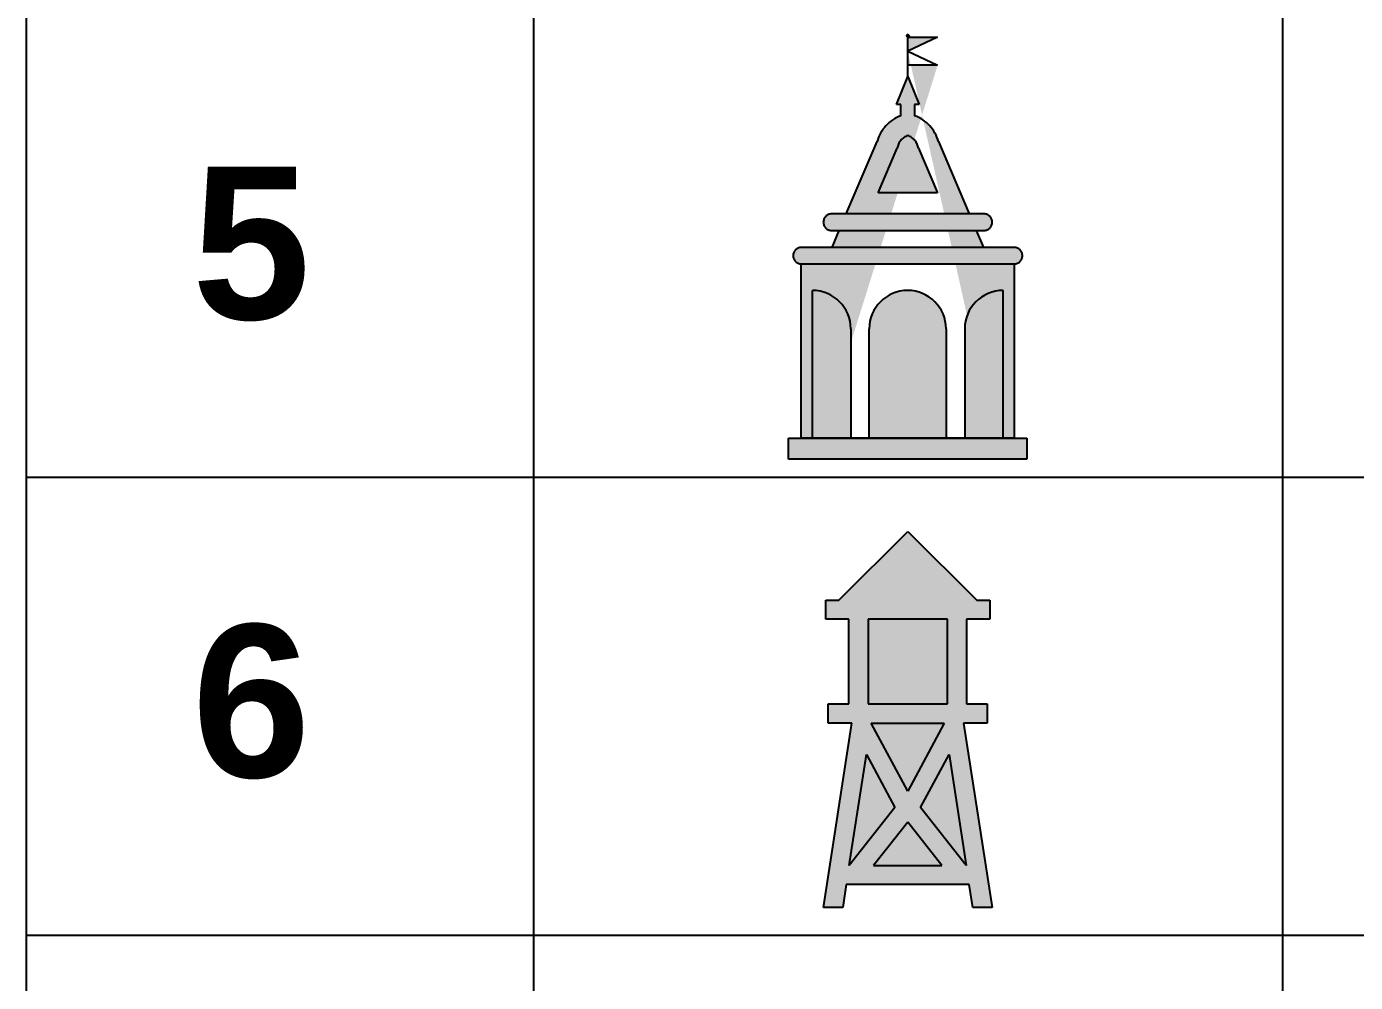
# Model space of a CAD drawing. Header units: metres. Extents: x 125.25 to 127.94, y 109.47 to 110.92.
# Drawn here: x 126.4456 to 126.5327, y 109.7306 to 109.7932 of the extents above; entities that cross this region are included whole.
import ezdxf

# ---------------------------------------------------------------- set-up
doc = ezdxf.new("R2010")
doc.units = ezdxf.units.M
doc.linetypes.add('DASHEDX2', pattern=[38.099999999999994, 25.4, -12.7])
doc.styles.get("Standard").update_dxf_attribs({"font": 'arial.ttf'})
pattern_1 = [(0, (0, 0), (0, 6.985), [5.08, -1.905]), (90, (0, 0), (-6.985, 4.277078946022131e-16), [5.08, -1.905])]

# ---------------------------------------------------------------- blocks, each defined once
blk = doc.blocks.new('A$C1FD412FA')
at = {"linetype": 'DASHEDX2', "transparency": 33554687}
h = blk.add_hatch(color=20, dxfattribs=at)
h.dxf.hatch_style = 1
h.paths.add_polyline_path([(0.001519389059609466, 0.00250000081275914), (0.001519389059609466, 0.02323654862931335), (0.02687198165776294, 0.02323654862931335), (0.02687198165776294, 0.00250000081275914)])
edge = h.paths.add_edge_path(flags=17)
edge.add_line((0.01418034811510874, 0.002500000814759419), (0.009599454093236242, 0.002500000814759419))
edge.add_line((0.009599454093236242, 0.002500000814759419), (0.009599454093236238, 0.01549868106222179))
edge.add_arc((0.01418034811510874, 0.01549868106222178), 0.004580894021872504, 90, 180, ccw=False)
edge.add_arc((0.01418034811510874, 0.01549868106879625), 0.004580894021872506, 0, 90, ccw=False)
edge.add_line((0.01876124213698125, 0.01549868106879625), (0.01876124213698125, 0.002500000821333883))
edge.add_line((0.01876124213698125, 0.002500000821333884), (0.01418034811510874, 0.002500000814759419))
edge = h.paths.add_edge_path(flags=16)
edge.add_line((0.02097350630176973, 0.01549868106022151), (0.02097350630176973, 0.00250000081275914))
edge.add_line((0.02097350630176973, 0.00250000081275914), (0.02555440032364224, 0.00250000081275914))
edge.add_line((0.02555440032364224, 0.00250000081275914), (0.02555440032364224, 0.02007957508209401))
edge.add_arc((0.02555440032364224, 0.01549868106022151), 0.004580894021872506, 90, 180)
edge = h.paths.add_edge_path(flags=16)
edge.add_line((0.007417864414905884, 0.01549868106022151), (0.00741786441490588, 0.00250000081275914))
edge.add_line((0.00741786441490588, 0.00250000081275914), (0.002836970393033378, 0.00250000081275914))
edge.add_line((0.002836970393033378, 0.00250000081275914), (0.002836970393033378, 0.02007957508209401))
edge.add_arc((0.002836970393033378, 0.01549868106022151), 0.004580894021872506, 0, 90, ccw=False)
h.paths.add_polyline_path([(0.006043920270940362, 0.02723030957952233), (0.02234745044643205, 0.02723030957952233), (0.02321166111357797, 0.02519915127393801), (0.005179709603794436, 0.02519915127393801)], flags=17)
edge = h.paths.add_edge_path(flags=17)
edge.add_line((0.006878962097175645, 0.02919291222414699), (0.01054483323628119, 0.03780882602198687))
edge.add_arc((0.01488446046804584, 0.03666003828342898), 0.004489106568008189, 109.4557456615882, 165.1727441565995, ccw=False)
edge.add_line((0.01338923478422771, 0.04089281254310606), (0.01338923478422771, 0.04224399934085454))
edge.add_line((0.01338923478422771, 0.04224399934085454), (0.01284668220392859, 0.04224399934085454))
edge.add_line((0.01284668220392859, 0.04224399934085454), (0.01419568535868621, 0.04557813514844611))
edge.add_line((0.01419568535868621, 0.04557813514844611), (0.01554468851344382, 0.04224399934085454))
edge.add_line((0.01554468851344382, 0.04224399934085454), (0.0150021359331447, 0.04224399934085454))
edge.add_line((0.0150021359331447, 0.04224399934085454), (0.0150021359331447, 0.04089281254310606))
edge.add_arc((0.01350691024932662, 0.03666003828342902), 0.004489106568008132, 14.82725584340011, 70.5442543384122, ccw=False)
edge.add_line((0.01784653748109122, 0.03780882602198687), (0.02151240862019677, 0.02919291222414699))
edge.add_line((0.02151240862019677, 0.02919291222414699), (0.006878962097175645, 0.02919291222414699))
edge = h.paths.add_edge_path(flags=16)
edge.add_line((0.01065953466664382, 0.03169291222414472), (0.01292983868617625, 0.03702881820255755))
edge.add_arc((0.0148844604680402, 0.03666003828342684), 0.00198910656800762, 110.25956097325701, 169.315558699735, ccw=False)
edge.add_arc((0.01350691024933221, 0.03666003828342684), 0.00198910656800762, 10.684441300265007, 69.74043902674299, ccw=False)
edge.add_line((0.01546153203119616, 0.03702881820255755), (0.01773183605072859, 0.03169291222414472))
edge.add_line((0.01773183605072859, 0.03169291222414472), (0.01065953466664382, 0.03169291222414472))
h.paths.add_polyline_path([(0.01775242509586406, 0.04689883164952846), (0.01419568535868621, 0.04689883164952846), (0.01419568535868621, 0.05026483868681453), (0.01775242509586406, 0.05026483868681453), (0.01419568535868621, 0.0485818351681786)])
edge = h.paths.add_edge_path()
edge.add_arc((0.01364755439445476, 0.05082714651949936), 0.0005867855873629956, 309.6688241445029, 339.0872058028399)
edge.add_arc((0.01474381632291765, 0.05082714651949936), 0.0005867855873629956, 200.91279419716, 230.331175855497)
edge.add_line((0.01436924228525527, 0.05037547006909904), (0.01419568535868621, 0.05037547006909904))
edge.add_line((0.01419568535868621, 0.05037547006909904), (0.01402212843211714, 0.05037547006909904))
edge = h.paths.add_edge_path()
edge.add_line((0.003863340516687686, 0.00250000081275914), (0.02452803020815963, 0.002500000829934122))
edge.add_line((0.01419568535868621, 0.0485818351681786), (0.01775242509586406, 0.04689883164952846))
h = blk.add_hatch(dxfattribs=at)
h.set_pattern_fill('ANGLE', color=20)
h.set_pattern_definition(pattern_1)
h.paths.add_polyline_path([(0.001519389059609466, 0.00250000081275914), (0.001519389059609466, 0.02323654862931335), (0.02687198165776294, 0.02323654862931335), (0.02687198165776294, 0.00250000081275914)])
h.paths.add_polyline_path([(0.006043920270940362, 0.02723030957952233), (0.02234745044643205, 0.02723030957952233), (0.02321166111357797, 0.02519915127393801), (0.005179709603794436, 0.02519915127393801)])
edge = h.paths.add_edge_path()
edge.add_line((0.006878962097175645, 0.02919291222414699), (0.01054483323628119, 0.03780882602198687))
edge.add_arc((0.01488446046804584, 0.03666003828342898), 0.004489106568008189, 109.4557456615882, 165.1727441565995, ccw=False)
edge.add_line((0.01338923478422771, 0.04089281254310606), (0.01338923478422771, 0.04224399934085454))
edge.add_line((0.01338923478422771, 0.04224399934085454), (0.01284668220392859, 0.04224399934085454))
edge.add_line((0.01284668220392859, 0.04224399934085454), (0.01419568535868621, 0.04557813514844611))
edge.add_line((0.01419568535868621, 0.04557813514844611), (0.01554468851344382, 0.04224399934085454))
edge.add_line((0.01554468851344382, 0.04224399934085454), (0.0150021359331447, 0.04224399934085454))
edge.add_line((0.0150021359331447, 0.04224399934085454), (0.0150021359331447, 0.04089281254310606))
edge.add_arc((0.01350691024932662, 0.03666003828342902), 0.004489106568008132, 14.82725584340011, 70.5442543384122, ccw=False)
edge.add_line((0.01784653748109122, 0.03780882602198687), (0.02151240862019677, 0.02919291222414699))
edge.add_line((0.02151240862019677, 0.02919291222414699), (0.006878962097175645, 0.02919291222414699))
h.paths.add_polyline_path([(0.01775242509586406, 0.04689883164952846), (0.01419568535868621, 0.04689883164952846), (0.01419568535868621, 0.05026483868681453), (0.01775242509586406, 0.05026483868681453), (0.01419568535868621, 0.0485818351681786)])
h = blk.add_hatch(dxfattribs=at)
h.set_pattern_fill('ANGLE', color=20)
h.set_pattern_definition(pattern_1)
h.paths.add_polyline_path([(0.001519389059609466, 0.00250000081275914), (0.001519389059609466, 0.02323654862931335), (0.02687198165776294, 0.02323654862931335), (0.02687198165776294, 0.00250000081275914)])
edge = h.paths.add_edge_path()
edge.add_line((0.006878962097175645, 0.02919291222414699), (0.01054483323628119, 0.03780882602198687))
edge.add_arc((0.01488446046804584, 0.03666003828342898), 0.004489106568008189, 109.4557456615882, 165.1727441565995, ccw=False)
edge.add_line((0.01338923478422771, 0.04089281254310606), (0.01338923478422771, 0.04224399934085454))
edge.add_line((0.01338923478422771, 0.04224399934085454), (0.01284668220392859, 0.04224399934085454))
edge.add_line((0.01284668220392859, 0.04224399934085454), (0.01419568535868621, 0.04557813514844611))
edge.add_line((0.01419568535868621, 0.04557813514844611), (0.01554468851344382, 0.04224399934085454))
edge.add_line((0.01554468851344382, 0.04224399934085454), (0.0150021359331447, 0.04224399934085454))
edge.add_line((0.0150021359331447, 0.04224399934085454), (0.0150021359331447, 0.04089281254310606))
edge.add_arc((0.01350691024932662, 0.03666003828342902), 0.004489106568008132, 14.82725584340011, 70.5442543384122, ccw=False)
edge.add_line((0.01784653748109122, 0.03780882602198687), (0.02151240862019677, 0.02919291222414699))
edge.add_line((0.02151240862019677, 0.02919291222414699), (0.006878962097175645, 0.02919291222414699))
h.paths.add_polyline_path([(0.006043920270940362, 0.02723030957952233), (0.02234745044643205, 0.02723030957952233), (0.02321166111357797, 0.02519915127393801), (0.005179709603794436, 0.02519915127393801)])
edge = h.paths.add_edge_path(flags=16)
edge.add_line((0.007417864414905884, 0.01549868106022151), (0.00741786441490588, 0.00250000081275914))
edge.add_line((0.00741786441490588, 0.00250000081275914), (0.002836970393033378, 0.00250000081275914))
edge.add_line((0.002836970393033378, 0.00250000081275914), (0.002836970393033378, 0.02007957508209401))
edge.add_arc((0.002836970393033378, 0.01549868106022151), 0.004580894021872506, 0, 90, ccw=False)
edge = h.paths.add_edge_path(flags=17)
edge.add_line((0.01418034811510874, 0.002500000814759419), (0.009599454093236242, 0.002500000814759419))
edge.add_line((0.009599454093236242, 0.002500000814759419), (0.009599454093236238, 0.01549868106222179))
edge.add_arc((0.01418034811510874, 0.01549868106222178), 0.004580894021872504, 90, 180, ccw=False)
edge.add_arc((0.01418034811510874, 0.01549868106879625), 0.004580894021872506, 0, 90, ccw=False)
edge.add_line((0.01876124213698125, 0.01549868106879625), (0.01876124213698125, 0.002500000821333883))
edge.add_line((0.01876124213698125, 0.002500000821333884), (0.01418034811510874, 0.002500000814759419))
edge = h.paths.add_edge_path(flags=16)
edge.add_line((0.02097350630176973, 0.01549868106022151), (0.02097350630176973, 0.00250000081275914))
edge.add_line((0.02097350630176973, 0.00250000081275914), (0.02555440032364224, 0.00250000081275914))
edge.add_line((0.02555440032364224, 0.00250000081275914), (0.02555440032364224, 0.02007957508209401))
edge.add_arc((0.02555440032364224, 0.01549868106022151), 0.004580894021872506, 90, 180)
edge = h.paths.add_edge_path(flags=16)
edge.add_line((0.01065953466664382, 0.03169291222414472), (0.01292983868617625, 0.03702881820255755))
edge.add_arc((0.0148844604680402, 0.03666003828342684), 0.00198910656800762, 110.25956097325701, 169.315558699735, ccw=False)
edge.add_arc((0.01350691024933221, 0.03666003828342684), 0.00198910656800762, 10.684441300265007, 69.74043902674299, ccw=False)
edge.add_line((0.01546153203119616, 0.03702881820255755), (0.01773183605072859, 0.03169291222414472))
edge.add_line((0.01773183605072859, 0.03169291222414472), (0.01065953466664382, 0.03169291222414472))
h.paths.add_polyline_path([(0.01775242509586406, 0.04689883164952846), (0.01419568535868621, 0.04689883164952846), (0.01419568535868621, 0.05026483868681453), (0.01775242509586406, 0.05026483868681453), (0.01419568535868621, 0.0485818351681786)])
at = {"linetype": 'DASHEDX2', "true_color": 0xf53d00, "transparency": 33554687}
h = blk.add_hatch(dxfattribs=at)
h.set_pattern_fill('ANGLE', color=20)
h.set_pattern_definition(pattern_1)
h.paths.add_polyline_path([(0.01775242509586406, 0.04689883164952846), (0.01419568535868621, 0.04689883164952846), (0.01419568535868621, 0.05026483868681453), (0.01775242509586406, 0.05026483868681453), (0.01419568535868621, 0.0485818351681786)])
edge = h.paths.add_edge_path()
edge.add_line((0.006878962097175645, 0.02919291222414699), (0.01054483323628119, 0.03780882602198687))
edge.add_arc((0.01488446046804584, 0.03666003828342898), 0.004489106568008189, 109.4557456615882, 165.1727441565995, ccw=False)
edge.add_line((0.01338923478422771, 0.04089281254310606), (0.01338923478422771, 0.04224399934085454))
edge.add_line((0.01338923478422771, 0.04224399934085454), (0.01284668220392859, 0.04224399934085454))
edge.add_line((0.01284668220392859, 0.04224399934085454), (0.01419568535868621, 0.04557813514844611))
edge.add_line((0.01419568535868621, 0.04557813514844611), (0.01554468851344382, 0.04224399934085454))
edge.add_line((0.01554468851344382, 0.04224399934085454), (0.0150021359331447, 0.04224399934085454))
edge.add_line((0.0150021359331447, 0.04224399934085454), (0.0150021359331447, 0.04089281254310606))
edge.add_arc((0.01350691024932662, 0.03666003828342902), 0.004489106568008132, 14.82725584340011, 70.5442543384122, ccw=False)
edge.add_line((0.01784653748109122, 0.03780882602198687), (0.02151240862019677, 0.02919291222414699))
edge.add_line((0.02151240862019677, 0.02919291222414699), (0.006878962097175645, 0.02919291222414699))
edge = h.paths.add_edge_path(flags=16)
edge.add_line((0.01065953466664382, 0.03169291222414472), (0.01292983868617625, 0.03702881820255755))
edge.add_arc((0.0148844604680402, 0.03666003828342684), 0.00198910656800762, 110.25956097325701, 169.315558699735, ccw=False)
edge.add_arc((0.01350691024933221, 0.03666003828342684), 0.00198910656800762, 10.684441300265007, 69.74043902674299, ccw=False)
edge.add_line((0.01546153203119616, 0.03702881820255755), (0.01773183605072859, 0.03169291222414472))
edge.add_line((0.01773183605072859, 0.03169291222414472), (0.01065953466664382, 0.03169291222414472))
h.paths.add_polyline_path([(0.006043920270940362, 0.02723030957952233), (0.02234745044643205, 0.02723030957952233), (0.02321166111357797, 0.02519915127393801), (0.005179709603794436, 0.02519915127393801)])
h.paths.add_polyline_path([(0.001519389059609466, 0.00250000081275914), (0.001519389059609466, 0.02323654862931335), (0.02687198165776294, 0.02323654862931335), (0.02687198165776294, 0.00250000081275914)])
edge = h.paths.add_edge_path(flags=17)
edge.add_line((0.01418034811510874, 0.002500000814759419), (0.009599454093236242, 0.002500000814759419))
edge.add_line((0.009599454093236242, 0.002500000814759419), (0.009599454093236238, 0.01549868106222179))
edge.add_arc((0.01418034811510874, 0.01549868106222178), 0.004580894021872504, 90, 180, ccw=False)
edge.add_arc((0.01418034811510874, 0.01549868106879625), 0.004580894021872506, 0, 90, ccw=False)
edge.add_line((0.01876124213698125, 0.01549868106879625), (0.01876124213698125, 0.002500000821333883))
edge.add_line((0.01876124213698125, 0.002500000821333884), (0.01418034811510874, 0.002500000814759419))
edge = h.paths.add_edge_path(flags=16)
edge.add_line((0.02097350630176973, 0.01549868106022151), (0.02097350630176973, 0.00250000081275914))
edge.add_line((0.02097350630176973, 0.00250000081275914), (0.02555440032364224, 0.00250000081275914))
edge.add_line((0.02555440032364224, 0.00250000081275914), (0.02555440032364224, 0.02007957508209401))
edge.add_arc((0.02555440032364224, 0.01549868106022151), 0.004580894021872506, 90, 180)
edge = h.paths.add_edge_path(flags=16)
edge.add_line((0.007417864414905884, 0.01549868106022151), (0.00741786441490588, 0.00250000081275914))
edge.add_line((0.00741786441490588, 0.00250000081275914), (0.002836970393033378, 0.00250000081275914))
edge.add_line((0.002836970393033378, 0.00250000081275914), (0.002836970393033378, 0.02007957508209401))
edge.add_arc((0.002836970393033378, 0.01549868106022151), 0.004580894021872506, 0, 90, ccw=False)
edge = h.paths.add_edge_path(flags=17)
edge.add_line((0.003863340516687686, 0.00250000081275914), (0.02452803020815963, 0.002500000829934122))
at = {"linetype": 'DASHEDX2', "true_color": 0xeb7500, "transparency": 33554687}
h = blk.add_hatch(dxfattribs=at)
h.set_pattern_fill('ANGLE', color=30)
h.set_pattern_definition(pattern_1)
h.paths.add_polyline_path([(0.006043920270940362, 0.02723030957952233), (0.02234745044643205, 0.02723030957952233), (0.02321166111357797, 0.02519915127393801), (0.005179709603794436, 0.02519915127393801)])
edge = h.paths.add_edge_path()
edge.add_line((0.006878962097175645, 0.02919291222414699), (0.01054483323628119, 0.03780882602198687))
edge.add_arc((0.01488446046804584, 0.03666003828342898), 0.004489106568008189, 109.4557456615882, 165.1727441565995, ccw=False)
edge.add_line((0.01338923478422771, 0.04089281254310606), (0.01338923478422771, 0.04224399934085454))
edge.add_line((0.01338923478422771, 0.04224399934085454), (0.01284668220392859, 0.04224399934085454))
edge.add_line((0.01284668220392859, 0.04224399934085454), (0.01419568535868621, 0.04557813514844611))
edge.add_line((0.01419568535868621, 0.04557813514844611), (0.01554468851344382, 0.04224399934085454))
edge.add_line((0.01554468851344382, 0.04224399934085454), (0.0150021359331447, 0.04224399934085454))
edge.add_line((0.0150021359331447, 0.04224399934085454), (0.0150021359331447, 0.04089281254310606))
edge.add_arc((0.01350691024932662, 0.03666003828342902), 0.004489106568008132, 14.82725584340011, 70.5442543384122, ccw=False)
edge.add_line((0.01784653748109122, 0.03780882602198687), (0.02151240862019677, 0.02919291222414699))
edge.add_line((0.02151240862019677, 0.02919291222414699), (0.006878962097175645, 0.02919291222414699))
edge = h.paths.add_edge_path(flags=16)
edge.add_line((0.01065953466664382, 0.03169291222414472), (0.01292983868617625, 0.03702881820255755))
edge.add_arc((0.0148844604680402, 0.03666003828342684), 0.00198910656800762, 110.25956097325701, 169.315558699735, ccw=False)
edge.add_arc((0.01350691024933221, 0.03666003828342684), 0.00198910656800762, 10.684441300265007, 69.74043902674299, ccw=False)
edge.add_line((0.01546153203119616, 0.03702881820255755), (0.01773183605072859, 0.03169291222414472))
edge.add_line((0.01773183605072859, 0.03169291222414472), (0.01065953466664382, 0.03169291222414472))
h.paths.add_polyline_path([(0.01775242509586406, 0.04689883164952846), (0.01419568535868621, 0.04689883164952846), (0.01419568535868621, 0.05026483868681453), (0.01775242509586406, 0.05026483868681453), (0.01419568535868621, 0.0485818351681786)])
at = {"linetype": 'DASHEDX2', "true_color": 0xf8d731, "transparency": 33554687}
h = blk.add_hatch(dxfattribs=at)
h.set_pattern_fill('ANGLE', color=40)
h.set_pattern_definition(pattern_1)
edge = h.paths.add_edge_path()
edge.add_arc((0.01364755439445476, 0.05082714651949936), 0.0005867855873629956, 309.6688241445029, 339.0872058028399)
edge.add_arc((0.01474381632291765, 0.05082714651949936), 0.0005867855873629956, 200.91279419716, 230.331175855497)
edge.add_line((0.01436924228525527, 0.05037547006909904), (0.01419568535868621, 0.05037547006909904))
edge.add_line((0.01419568535868621, 0.05037547006909904), (0.01402212843211714, 0.05037547006909904))
h = blk.add_hatch(dxfattribs=at)
h.set_pattern_fill('ANGLE', color=40)
h.set_pattern_definition(pattern_1)
edge = h.paths.add_edge_path()
edge.add_arc((0.01364755439445476, 0.05082714651949936), 0.0005867855873629956, 309.6688241445029, 339.0872058028399)
edge.add_arc((0.01474381632291765, 0.05082714651949936), 0.0005867855873629956, 200.91279419716, 230.331175855497)
edge.add_line((0.01436924228525527, 0.05037547006909904), (0.01419568535868621, 0.05037547006909904))
edge.add_line((0.01419568535868621, 0.05037547006909904), (0.01402212843211714, 0.05037547006909904))
h = blk.add_hatch(dxfattribs=at)
h.set_pattern_fill('ANGLE', color=40)
h.set_pattern_definition(pattern_1)
edge = h.paths.add_edge_path()
edge.add_arc((0.01364755439445476, 0.05082714651949936), 0.0005867855873629956, 309.6688241445029, 339.0872058028399)
edge.add_arc((0.01474381632291765, 0.05082714651949936), 0.0005867855873629956, 200.91279419716, 230.331175855497)
edge.add_line((0.01436924228525527, 0.05037547006909904), (0.01419568535868621, 0.05037547006909904))
edge.add_line((0.01419568535868621, 0.05037547006909904), (0.01402212843211714, 0.05037547006909904))
h = blk.add_hatch(dxfattribs=at)
h.set_pattern_fill('ANGLE', color=40)
h.set_pattern_definition(pattern_1)
edge = h.paths.add_edge_path()
edge.add_arc((0.01364755439445476, 0.05082714651949936), 0.0005867855873629956, 309.6688241445029, 339.0872058028399)
edge.add_arc((0.01474381632291765, 0.05082714651949936), 0.0005867855873629956, 200.91279419716, 230.331175855497)
edge.add_line((0.01436924228525527, 0.05037547006909904), (0.01419568535868621, 0.05037547006909904))
edge.add_line((0.01419568535868621, 0.05037547006909904), (0.01402212843211714, 0.05037547006909904))
at = {"linetype": 'DASHEDX2', "true_color": 0xffffff, "transparency": 33554687}
h = blk.add_hatch(dxfattribs=at)
h.set_pattern_fill('ANGLE')
h.set_pattern_definition(pattern_1)
edge = h.paths.add_edge_path()
edge.add_line((0.007417864414905884, 0.01549868106022151), (0.00741786441490588, 0.00250000081275914))
edge.add_line((0.00741786441490588, 0.00250000081275914), (0.002836970393033378, 0.00250000081275914))
edge.add_line((0.002836970393033378, 0.00250000081275914), (0.002836970393033378, 0.02007957508209401))
edge.add_arc((0.002836970393033378, 0.01549868106022151), 0.004580894021872506, 0, 90, ccw=False)
edge = h.paths.add_edge_path()
edge.add_line((0.01418034811510874, 0.002500000814759419), (0.009599454093236242, 0.002500000814759419))
edge.add_line((0.009599454093236242, 0.002500000814759419), (0.009599454093236238, 0.01549868106222179))
edge.add_arc((0.01418034811510874, 0.01549868106222178), 0.004580894021872504, 90, 180, ccw=False)
edge.add_arc((0.01418034811510874, 0.01549868106879625), 0.004580894021872506, 0, 90, ccw=False)
edge.add_line((0.01876124213698125, 0.01549868106879625), (0.01876124213698125, 0.002500000821333883))
edge.add_line((0.01876124213698125, 0.002500000821333884), (0.01418034811510874, 0.002500000814759419))
edge = h.paths.add_edge_path()
edge.add_line((0.02097350630176973, 0.01549868106022151), (0.02097350630176973, 0.00250000081275914))
edge.add_line((0.02097350630176973, 0.00250000081275914), (0.02555440032364224, 0.00250000081275914))
edge.add_line((0.02555440032364224, 0.00250000081275914), (0.02555440032364224, 0.02007957508209401))
edge.add_arc((0.02555440032364224, 0.01549868106022151), 0.004580894021872506, 90, 180)
h.paths.add_polyline_path([(0, 8.127756245812634e-10), (0, 0.00250000081275914), (0.01419568535862936, 0.00250000081275914), (0.02839137071731557, 0.00250000081275914), (0.02839137071731557, 8.127756245812634e-10), (0.01419568535862936, 8.127614137265482e-10)])
edge = h.paths.add_edge_path()
edge.add_line((0.001519389059609466, 0.02323654862931335), (0.01419568535868621, 0.02323654862931335))
edge.add_line((0.01419568535868621, 0.02323654862931335), (0.02687198165776294, 0.02323654862931335))
edge.add_arc((0.02687198165776294, 0.02421784995162568), 0.0009813013223123335, 270, 450)
edge.add_line((0.02687198165776294, 0.02519915127393801), (0.01419568535868621, 0.02519915127393801))
edge.add_line((0.01419568535868621, 0.02519915127393801), (0.001519389059609466, 0.02519915127393801))
edge.add_arc((0.001519389059609466, 0.02421784995162568), 0.0009813013223123335, 90.00000000000001, 270)
edge = h.paths.add_edge_path()
edge.add_line((0.01419568535868621, 0.02919291222414699), (0.005118536370474658, 0.02919291222414699))
edge.add_arc((0.005118536370474658, 0.02821161090183466), 0.0009813013223123335, 90, 270)
edge.add_line((0.005118536370474658, 0.02723030957952233), (0.01419568535868621, 0.02723030957952233))
edge.add_line((0.01419568535868621, 0.02723030957952233), (0.02327283434689775, 0.02723030957952233))
edge.add_arc((0.02327283434689775, 0.02821161090183466), 0.0009813013223123335, 270, 450)
edge.add_line((0.02327283434689775, 0.02919291222414699), (0.01419568535868621, 0.02919291222414699))
edge = h.paths.add_edge_path()
edge.add_line((0.01065953466664382, 0.03169291222414472), (0.01292983868617625, 0.03702881820255755))
edge.add_arc((0.0148844604680402, 0.03666003828342684), 0.00198910656800762, 110.25956097325701, 169.315558699735, ccw=False)
edge.add_arc((0.01350691024933221, 0.03666003828342684), 0.00198910656800762, 10.684441300265007, 69.74043902674299, ccw=False)
edge.add_line((0.01546153203119616, 0.03702881820255755), (0.01773183605072859, 0.03169291222414472))
edge.add_line((0.01773183605072859, 0.03169291222414472), (0.01065953466664382, 0.03169291222414472))
h = blk.add_hatch(dxfattribs=at)
h.set_pattern_fill('ANGLE')
h.set_pattern_definition(pattern_1)
h.paths.add_polyline_path([(0, 8.127756245812634e-10), (0, 0.00250000081275914), (0.01419568535862936, 0.00250000081275914), (0.02839137071731557, 0.00250000081275914), (0.02839137071731557, 8.127756245812634e-10), (0.01419568535862936, 8.127614137265482e-10)])
edge = h.paths.add_edge_path()
edge.add_line((0.001519389059609466, 0.02323654862931335), (0.01419568535868621, 0.02323654862931335))
edge.add_line((0.01419568535868621, 0.02323654862931335), (0.02687198165776294, 0.02323654862931335))
edge.add_arc((0.02687198165776294, 0.02421784995162568), 0.0009813013223123335, 270, 450)
edge.add_line((0.02687198165776294, 0.02519915127393801), (0.01419568535868621, 0.02519915127393801))
edge.add_line((0.01419568535868621, 0.02519915127393801), (0.001519389059609466, 0.02519915127393801))
edge.add_arc((0.001519389059609466, 0.02421784995162568), 0.0009813013223123335, 90.00000000000001, 270)
edge = h.paths.add_edge_path()
edge.add_line((0.01419568535868621, 0.02919291222414699), (0.005118536370474658, 0.02919291222414699))
edge.add_arc((0.005118536370474658, 0.02821161090183466), 0.0009813013223123335, 90, 270)
edge.add_line((0.005118536370474658, 0.02723030957952233), (0.01419568535868621, 0.02723030957952233))
edge.add_line((0.01419568535868621, 0.02723030957952233), (0.02327283434689775, 0.02723030957952233))
edge.add_arc((0.02327283434689775, 0.02821161090183466), 0.0009813013223123335, 270, 450)
edge.add_line((0.02327283434689775, 0.02919291222414699), (0.01419568535868621, 0.02919291222414699))
edge = h.paths.add_edge_path()
edge.add_line((0.01418034811510874, 0.002500000814759419), (0.009599454093236242, 0.002500000814759419))
edge.add_line((0.009599454093236242, 0.002500000814759419), (0.009599454093236238, 0.01549868106222179))
edge.add_arc((0.01418034811510874, 0.01549868106222178), 0.004580894021872504, 90, 180, ccw=False)
edge.add_arc((0.01418034811510874, 0.01549868106879625), 0.004580894021872506, 0, 90, ccw=False)
edge.add_line((0.01876124213698125, 0.01549868106879625), (0.01876124213698125, 0.002500000821333883))
edge.add_line((0.01876124213698125, 0.002500000821333884), (0.01418034811510874, 0.002500000814759419))
edge = h.paths.add_edge_path()
edge.add_line((0.02097350630176973, 0.01549868106022151), (0.02097350630176973, 0.00250000081275914))
edge.add_line((0.02097350630176973, 0.00250000081275914), (0.02555440032364224, 0.00250000081275914))
edge.add_line((0.02555440032364224, 0.00250000081275914), (0.02555440032364224, 0.02007957508209401))
edge.add_arc((0.02555440032364224, 0.01549868106022151), 0.004580894021872506, 90, 180)
edge = h.paths.add_edge_path()
edge.add_line((0.007417864414905884, 0.01549868106022151), (0.00741786441490588, 0.00250000081275914))
edge.add_line((0.00741786441490588, 0.00250000081275914), (0.002836970393033378, 0.00250000081275914))
edge.add_line((0.002836970393033378, 0.00250000081275914), (0.002836970393033378, 0.02007957508209401))
edge.add_arc((0.002836970393033378, 0.01549868106022151), 0.004580894021872506, 0, 90, ccw=False)
edge = h.paths.add_edge_path()
edge.add_line((0.01065953466664382, 0.03169291222414472), (0.01292983868617625, 0.03702881820255755))
edge.add_arc((0.0148844604680402, 0.03666003828342684), 0.00198910656800762, 110.25956097325701, 169.315558699735, ccw=False)
edge.add_arc((0.01350691024933221, 0.03666003828342684), 0.00198910656800762, 10.684441300265007, 69.74043902674299, ccw=False)
edge.add_line((0.01546153203119616, 0.03702881820255755), (0.01773183605072859, 0.03169291222414472))
edge.add_line((0.01773183605072859, 0.03169291222414472), (0.01065953466664382, 0.03169291222414472))
edge = h.paths.add_edge_path()
edge.add_line((0.003863340516687686, 0.00250000081275914), (0.02452803020815963, 0.002500000829934122))
h = blk.add_hatch(dxfattribs=at)
h.set_pattern_fill('ANGLE')
h.set_pattern_definition(pattern_1)
edge = h.paths.add_edge_path()
edge.add_line((0.01065953466664382, 0.03169291222414472), (0.01292983868617625, 0.03702881820255755))
edge.add_arc((0.0148844604680402, 0.03666003828342684), 0.00198910656800762, 110.25956097325701, 169.315558699735, ccw=False)
edge.add_arc((0.01350691024933221, 0.03666003828342684), 0.00198910656800762, 10.684441300265007, 69.74043902674299, ccw=False)
edge.add_line((0.01546153203119616, 0.03702881820255755), (0.01773183605072859, 0.03169291222414472))
edge.add_line((0.01773183605072859, 0.03169291222414472), (0.01065953466664382, 0.03169291222414472))
edge = h.paths.add_edge_path()
edge.add_line((0.01419568535868621, 0.02919291222414699), (0.005118536370474658, 0.02919291222414699))
edge.add_arc((0.005118536370474658, 0.02821161090183466), 0.0009813013223123335, 90, 270)
edge.add_line((0.005118536370474658, 0.02723030957952233), (0.01419568535868621, 0.02723030957952233))
edge.add_line((0.01419568535868621, 0.02723030957952233), (0.02327283434689775, 0.02723030957952233))
edge.add_arc((0.02327283434689775, 0.02821161090183466), 0.0009813013223123335, 270, 450)
edge.add_line((0.02327283434689775, 0.02919291222414699), (0.01419568535868621, 0.02919291222414699))
edge = h.paths.add_edge_path()
edge.add_line((0.001519389059609466, 0.02323654862931335), (0.01419568535868621, 0.02323654862931335))
edge.add_line((0.01419568535868621, 0.02323654862931335), (0.02687198165776294, 0.02323654862931335))
edge.add_arc((0.02687198165776294, 0.02421784995162568), 0.0009813013223123335, 270, 450)
edge.add_line((0.02687198165776294, 0.02519915127393801), (0.01419568535868621, 0.02519915127393801))
edge.add_line((0.01419568535868621, 0.02519915127393801), (0.001519389059609466, 0.02519915127393801))
edge.add_arc((0.001519389059609466, 0.02421784995162568), 0.0009813013223123335, 90.00000000000001, 270)
edge = h.paths.add_edge_path()
edge.add_line((0.01418034811510874, 0.002500000814759419), (0.009599454093236242, 0.002500000814759419))
edge.add_line((0.009599454093236242, 0.002500000814759419), (0.009599454093236238, 0.01549868106222179))
edge.add_arc((0.01418034811510874, 0.01549868106222178), 0.004580894021872504, 90, 180, ccw=False)
edge.add_arc((0.01418034811510874, 0.01549868106879625), 0.004580894021872506, 0, 90, ccw=False)
edge.add_line((0.01876124213698125, 0.01549868106879625), (0.01876124213698125, 0.002500000821333883))
edge.add_line((0.01876124213698125, 0.002500000821333884), (0.01418034811510874, 0.002500000814759419))
edge = h.paths.add_edge_path()
edge.add_line((0.02097350630176973, 0.01549868106022151), (0.02097350630176973, 0.00250000081275914))
edge.add_line((0.02097350630176973, 0.00250000081275914), (0.02555440032364224, 0.00250000081275914))
edge.add_line((0.02555440032364224, 0.00250000081275914), (0.02555440032364224, 0.02007957508209401))
edge.add_arc((0.02555440032364224, 0.01549868106022151), 0.004580894021872506, 90, 180)
edge = h.paths.add_edge_path()
edge.add_line((0.007417864414905884, 0.01549868106022151), (0.00741786441490588, 0.00250000081275914))
edge.add_line((0.00741786441490588, 0.00250000081275914), (0.002836970393033378, 0.00250000081275914))
edge.add_line((0.002836970393033378, 0.00250000081275914), (0.002836970393033378, 0.02007957508209401))
edge.add_arc((0.002836970393033378, 0.01549868106022151), 0.004580894021872506, 0, 90, ccw=False)
h.paths.add_polyline_path([(0, 8.127756245812634e-10), (0, 0.00250000081275914), (0.01419568535862936, 0.00250000081275914), (0.02839137071731557, 0.00250000081275914), (0.02839137071731557, 8.127756245812634e-10), (0.01419568535862936, 8.127614137265482e-10)])
edge = h.paths.add_edge_path()
edge.add_line((0.003863340516687686, 0.00250000081275914), (0.02452803020815963, 0.002500000829934122))
h = blk.add_hatch(color=7, dxfattribs=at)
h.dxf.hatch_style = 1
edge = h.paths.add_edge_path()
edge.add_line((0.01418034811510874, 0.002500000814759419), (0.009599454093236242, 0.002500000814759419))
edge.add_line((0.009599454093236242, 0.002500000814759419), (0.009599454093236238, 0.01549868106222179))
edge.add_arc((0.01418034811510874, 0.01549868106222178), 0.004580894021872504, 90, 180, ccw=False)
edge.add_arc((0.01418034811510874, 0.01549868106879625), 0.004580894021872506, 0, 90, ccw=False)
edge.add_line((0.01876124213698125, 0.01549868106879625), (0.01876124213698125, 0.002500000821333883))
edge.add_line((0.01876124213698125, 0.002500000821333884), (0.01418034811510874, 0.002500000814759419))
edge = h.paths.add_edge_path()
edge.add_line((0.02097350630176973, 0.01549868106022151), (0.02097350630176973, 0.00250000081275914))
edge.add_line((0.02097350630176973, 0.00250000081275914), (0.02555440032364224, 0.00250000081275914))
edge.add_line((0.02555440032364224, 0.00250000081275914), (0.02555440032364224, 0.02007957508209401))
edge.add_arc((0.02555440032364224, 0.01549868106022151), 0.004580894021872506, 90, 180)
edge = h.paths.add_edge_path()
edge.add_line((0.007417864414905884, 0.01549868106022151), (0.00741786441490588, 0.00250000081275914))
edge.add_line((0.00741786441490588, 0.00250000081275914), (0.002836970393033378, 0.00250000081275914))
edge.add_line((0.002836970393033378, 0.00250000081275914), (0.002836970393033378, 0.02007957508209401))
edge.add_arc((0.002836970393033378, 0.01549868106022151), 0.004580894021872506, 0, 90, ccw=False)
edge = h.paths.add_edge_path()
edge.add_line((0.001519389059609466, 0.02323654862931335), (0.01419568535868621, 0.02323654862931335))
edge.add_line((0.01419568535868621, 0.02323654862931335), (0.02687198165776294, 0.02323654862931335))
edge.add_arc((0.02687198165776294, 0.02421784995162568), 0.0009813013223123335, 270, 450)
edge.add_line((0.02687198165776294, 0.02519915127393801), (0.01419568535868621, 0.02519915127393801))
edge.add_line((0.01419568535868621, 0.02519915127393801), (0.001519389059609466, 0.02519915127393801))
edge.add_arc((0.001519389059609466, 0.02421784995162568), 0.0009813013223123335, 90.00000000000001, 270)
edge = h.paths.add_edge_path()
edge.add_line((0.01419568535868621, 0.02919291222414699), (0.005118536370474658, 0.02919291222414699))
edge.add_arc((0.005118536370474658, 0.02821161090183466), 0.0009813013223123335, 90, 270)
edge.add_line((0.005118536370474658, 0.02723030957952233), (0.01419568535868621, 0.02723030957952233))
edge.add_line((0.01419568535868621, 0.02723030957952233), (0.02327283434689775, 0.02723030957952233))
edge.add_arc((0.02327283434689775, 0.02821161090183466), 0.0009813013223123335, 270, 450)
edge.add_line((0.02327283434689775, 0.02919291222414699), (0.01419568535868621, 0.02919291222414699))
edge = h.paths.add_edge_path()
edge.add_line((0.01065953466664382, 0.03169291222414472), (0.01292983868617625, 0.03702881820255755))
edge.add_arc((0.0148844604680402, 0.03666003828342684), 0.00198910656800762, 110.25956097325701, 169.315558699735, ccw=False)
edge.add_arc((0.01350691024933221, 0.03666003828342684), 0.00198910656800762, 10.684441300265007, 69.74043902674299, ccw=False)
edge.add_line((0.01546153203119616, 0.03702881820255755), (0.01773183605072859, 0.03169291222414472))
edge.add_line((0.01773183605072859, 0.03169291222414472), (0.01065953466664382, 0.03169291222414472))
h.paths.add_polyline_path([(0, 8.127756245812634e-10), (0, 0.00250000081275914), (0.01419568535862936, 0.00250000081275914), (0.02839137071731557, 0.00250000081275914), (0.02839137071731557, 8.127756245812634e-10), (0.01419568535862936, 8.127614137265482e-10)])
edge = h.paths.add_edge_path()
edge.add_line((0.003863340516687686, 0.00250000081275914), (0.02452803020815963, 0.002500000829934122))
h = blk.add_hatch(dxfattribs=at)
h.set_pattern_fill('ANGLE')
h.set_pattern_definition(pattern_1)
edge = h.paths.add_edge_path()
edge.add_line((0.001519389059609466, 0.02323654862931335), (0.01419568535868621, 0.02323654862931335))
edge.add_line((0.01419568535868621, 0.02323654862931335), (0.02687198165776294, 0.02323654862931335))
edge.add_arc((0.02687198165776294, 0.02421784995162568), 0.0009813013223123335, 270, 450)
edge.add_line((0.02687198165776294, 0.02519915127393801), (0.01419568535868621, 0.02519915127393801))
edge.add_line((0.01419568535868621, 0.02519915127393801), (0.001519389059609466, 0.02519915127393801))
edge.add_arc((0.001519389059609466, 0.02421784995162568), 0.0009813013223123335, 90.00000000000001, 270)
edge = h.paths.add_edge_path()
edge.add_line((0.01419568535868621, 0.02919291222414699), (0.005118536370474658, 0.02919291222414699))
edge.add_arc((0.005118536370474658, 0.02821161090183466), 0.0009813013223123335, 90, 270)
edge.add_line((0.005118536370474658, 0.02723030957952233), (0.01419568535868621, 0.02723030957952233))
edge.add_line((0.01419568535868621, 0.02723030957952233), (0.02327283434689775, 0.02723030957952233))
edge.add_arc((0.02327283434689775, 0.02821161090183466), 0.0009813013223123335, 270, 450)
edge.add_line((0.02327283434689775, 0.02919291222414699), (0.01419568535868621, 0.02919291222414699))
edge = h.paths.add_edge_path()
edge.add_line((0.01065953466664382, 0.03169291222414472), (0.01292983868617625, 0.03702881820255755))
edge.add_arc((0.0148844604680402, 0.03666003828342684), 0.00198910656800762, 110.25956097325701, 169.315558699735, ccw=False)
edge.add_arc((0.01350691024933221, 0.03666003828342684), 0.00198910656800762, 10.684441300265007, 69.74043902674299, ccw=False)
edge.add_line((0.01546153203119616, 0.03702881820255755), (0.01773183605072859, 0.03169291222414472))
edge.add_line((0.01773183605072859, 0.03169291222414472), (0.01065953466664382, 0.03169291222414472))
at = {"linetype": 'DASHEDX2', "true_color": 0xeb7500, "transparency": 33554687}
h = blk.add_hatch(dxfattribs=at)
h.set_pattern_fill('ANGLE', color=30)
h.set_pattern_definition(pattern_1)
h.paths.add_polyline_path([(0.001519389059609466, 0.00250000081275914), (0.001519389059609466, 0.02323654862931335), (0.02687198165776294, 0.02323654862931335), (0.02687198165776294, 0.00250000081275914)])
edge = h.paths.add_edge_path(flags=16)
edge.add_line((0.02097350630176973, 0.01549868106022151), (0.02097350630176973, 0.00250000081275914))
edge.add_line((0.02097350630176973, 0.00250000081275914), (0.02555440032364224, 0.00250000081275914))
edge.add_line((0.02555440032364224, 0.00250000081275914), (0.02555440032364224, 0.02007957508209401))
edge.add_arc((0.02555440032364224, 0.01549868106022151), 0.004580894021872506, 90, 180)
edge = h.paths.add_edge_path(flags=17)
edge.add_line((0.01418034811510874, 0.002500000814759419), (0.009599454093236242, 0.002500000814759419))
edge.add_line((0.009599454093236242, 0.002500000814759419), (0.009599454093236238, 0.01549868106222179))
edge.add_arc((0.01418034811510874, 0.01549868106222178), 0.004580894021872504, 90, 180, ccw=False)
edge.add_arc((0.01418034811510874, 0.01549868106879625), 0.004580894021872506, 0, 90, ccw=False)
edge.add_line((0.01876124213698125, 0.01549868106879625), (0.01876124213698125, 0.002500000821333883))
edge.add_line((0.01876124213698125, 0.002500000821333884), (0.01418034811510874, 0.002500000814759419))
edge = h.paths.add_edge_path(flags=16)
edge.add_line((0.007417864414905884, 0.01549868106022151), (0.00741786441490588, 0.00250000081275914))
edge.add_line((0.00741786441490588, 0.00250000081275914), (0.002836970393033378, 0.00250000081275914))
edge.add_line((0.002836970393033378, 0.00250000081275914), (0.002836970393033378, 0.02007957508209401))
edge.add_arc((0.002836970393033378, 0.01549868106022151), 0.004580894021872506, 0, 90, ccw=False)
at = {"linetype": 'DASHEDX2', "true_color": 0xffffff, "transparency": 33554687}
h = blk.add_hatch(dxfattribs=at)
h.set_pattern_fill('ANGLE')
h.set_pattern_definition(pattern_1)
edge = h.paths.add_edge_path()
edge.add_line((0.02097350630176973, 0.01549868106022151), (0.02097350630176973, 0.00250000081275914))
edge.add_line((0.02097350630176973, 0.00250000081275914), (0.02555440032364224, 0.00250000081275914))
edge.add_line((0.02555440032364224, 0.00250000081275914), (0.02555440032364224, 0.02007957508209401))
edge.add_arc((0.02555440032364224, 0.01549868106022151), 0.004580894021872506, 90, 180)
edge = h.paths.add_edge_path()
edge.add_line((0.007417864414905884, 0.01549868106022151), (0.00741786441490588, 0.00250000081275914))
edge.add_line((0.00741786441490588, 0.00250000081275914), (0.002836970393033378, 0.00250000081275914))
edge.add_line((0.002836970393033378, 0.00250000081275914), (0.002836970393033378, 0.02007957508209401))
edge.add_arc((0.002836970393033378, 0.01549868106022151), 0.004580894021872506, 0, 90, ccw=False)
edge = h.paths.add_edge_path()
edge.add_arc((0.01419568535955554, 0.01549868106022151), 0.005518931702033412, 359.8647249258087, 540)
edge.add_line((0.00867675365752213, 0.01549868106022151), (0.00867675365752213, 0.002500000816759699))
edge.add_line((0.00867675365752213, 0.002500000816759699), (0.01968394256192285, 0.00250000082590807))
edge.add_line((0.01968394256192285, 0.00250000082590807), (0.01971463244371371, 0.01549868106022151))
h = blk.add_hatch(dxfattribs=at)
h.set_pattern_fill('ANGLE')
h.set_pattern_definition(pattern_1)
h.paths.add_polyline_path([(0, 8.127756245812634e-10), (0, 0.00250000081275914), (0.01419568535862936, 0.00250000081275914), (0.02839137071731557, 0.00250000081275914), (0.02839137071731557, 8.127756245812634e-10), (0.01419568535862936, 8.127614137265482e-10)])
edge = h.paths.add_edge_path()
edge.add_spline(control_points=[(0.004950988159720282, 0.019438618385621), (0.004950988159720282, 0.01493685879621864), (0.004950988159720282, 0.01043509920680208), (0.004950988159720282, 0.005933339617399724), (0.004950988159720282, 0.004788893349186196), (0.004950988159720282, 0.003644447080972668), (0.004950988159720282, 0.00250000081275914)], knot_values=[2, 2, 2, 2, 3, 3, 3, 3.254221987088711, 3.254221987088711, 3.254221987088711, 3.254221987088711], weights=[1, 1, 1, 1, 1, 1, 1], degree=3, periodic=0)
edge.add_spline(control_points=[(0.008963650856316008, 0.00250000081275914), (0.008963650856316008, 0.004202066662045922), (0.008963650856316008, 0.005904132511332705), (0.008963650856316008, 0.007606198360619487), (0.008963650856316008, 0.01021278413897164), (0.008963650856316008, 0.01281936991399846), (0.008963650856316008, 0.01542595568902527)], knot_values=[2.351377503015395, 2.351377503015395, 2.351377503015395, 2.351377503015395, 3.00436420440176, 3.00436420440176, 3.00436420440176, 4.00436420440176, 4.00436420440176, 4.00436420440176, 4.00436420440176], weights=[1, 1, 1, 1, 1, 1, 1], degree=3, periodic=0)
edge.add_spline(control_points=[(0.008963650856316008, 0.01542595568902527), (0.008963650856316008, 0.01777651907548261), (0.00730155154616341, 0.01943861838563521), (0.004950988159720282, 0.019438618385621)], knot_values=[4.00436420440176, 4.00436420440176, 4.00436420440176, 4.00436420440176, 5.575160531196657, 5.575160531196657, 5.575160531196657, 5.575160531196657], weights=[1, 0.8047378541243649, 0.8047378541243649, 0.9999999999999999], degree=3, periodic=0)
h = blk.add_hatch(dxfattribs=at)
h.set_pattern_fill('ANGLE')
h.set_pattern_definition(pattern_1)
edge = h.paths.add_edge_path()
edge.add_line((0.01418034811510874, 0.002500000814759419), (0.009599454093236242, 0.002500000814759419))
edge.add_line((0.009599454093236242, 0.002500000814759419), (0.009599454093236238, 0.01549868106222179))
edge.add_arc((0.01418034811510874, 0.01549868106222178), 0.004580894021872504, 90, 180, ccw=False)
edge.add_arc((0.01418034811510874, 0.01549868106879625), 0.004580894021872506, 0, 90, ccw=False)
edge.add_line((0.01876124213698125, 0.01549868106879625), (0.01876124213698125, 0.002500000821333883))
edge.add_line((0.01876124213698125, 0.002500000821333884), (0.01418034811510874, 0.002500000814759419))
at = {"color": 18, "linetype": 'DASHEDX2', "true_color": 0x000000}
for p, q in [((0.01419568535868621, 0.04557813514844611), (0.01419568535868621, 0.05037547006909904)), ((0.01419568535868621, 0.0485818351681786), (0.01775242509586406, 0.04689883164952846)), ((0.003863340516687686, 0.00250000081275914), (0.02452803020815963, 0.002500000829934122))]:
    blk.add_line(p, q, dxfattribs=at)
for points in [[(0.01402212843211714, 0.05037547006909904, 0.1290715796649487), (0.01419568535868621, 0.05061769539969418, 0.1290715796649486), (0.01436924228525527, 0.05037547006909904), (0.01419568535868621, 0.05037547006909904)], [(0.006878962097175645, 0.02919291222414699), (0.01054483323628119, 0.03780882602198687, -0.2480168165024805), (0.01338923478422771, 0.04089281254310606), (0.01338923478422771, 0.04224399934085454), (0.01284668220392859, 0.04224399934085454), (0.01419568535868621, 0.04557813514844611), (0.01554468851344382, 0.04224399934085454), (0.0150021359331447, 0.04224399934085454), (0.0150021359331447, 0.04089281254310606, -0.248016816502484), (0.01784653748109122, 0.03780882602198687), (0.02151240862019677, 0.02919291222414699)], [(0.01065953466664382, 0.03169291222414472), (0.01292983868617625, 0.03702881820255755, -0.2635393176661701), (0.01419568535868621, 0.03852608592151796, -0.2635393176661701), (0.01546153203119616, 0.03702881820255755), (0.01773183605072859, 0.03169291222414472)], [(0.01419568535868621, 0.02919291222414699), (0.005118536370474658, 0.02919291222414699, 0.9999999999999999), (0.005118536370474658, 0.02723030957952233), (0.01419568535868621, 0.02723030957952233), (0.02327283434689775, 0.02723030957952233, 0.9999999999999999), (0.02327283434689775, 0.02919291222414699)], [(0.001519389059609466, 0.02323654862931335), (0.01419568535868621, 0.02323654862931335), (0.02687198165776294, 0.02323654862931335, 0.9999999999999999), (0.02687198165776294, 0.02519915127393801), (0.01419568535868621, 0.02519915127393801), (0.001519389059609466, 0.02519915127393801, 0.9999999999999999)], [(0.007417864414905884, 0.01549868106022151), (0.00741786441490588, 0.00250000081275914), (0.002836970393033378, 0.00250000081275914), (0.002836970393033378, 0.02007957508209401, -0.414213562373095)], [(0.01418034811510874, 0.002500000814759419), (0.009599454093236242, 0.002500000814759419), (0.009599454093236238, 0.01549868106222179, -0.414213562373095), (0.01418034811510874, 0.02007957508409429), (0.01418034811510874, 0.02007957509066876, -0.414213562373095), (0.01876124213698125, 0.01549868106879625), (0.01876124213698125, 0.002500000821333884)], [(0.02097350630176973, 0.01549868106022151), (0.02097350630176973, 0.00250000081275914), (0.02555440032364224, 0.00250000081275914), (0.02555440032364224, 0.02007957508209401, 0.414213562373095)]]:
    blk.add_lwpolyline(points, format="xyb", close=True, dxfattribs=at)
for points in [[(0.01775242509586406, 0.04689883164952846), (0.01419568535868621, 0.04689883164952846), (0.01419568535868621, 0.05026483868681453), (0.01775242509586406, 0.05026483868681453), (0.01419568535868621, 0.0485818351681786)], [(0.006043920270940362, 0.02723030957952233), (0.02234745044643205, 0.02723030957952233), (0.02321166111357797, 0.02519915127393801), (0.005179709603794436, 0.02519915127393801)], [(0.001519389059609466, 0.00250000081275914), (0.001519389059609466, 0.02323654862931335), (0.02687198165776294, 0.02323654862931335), (0.02687198165776294, 0.00250000081275914)], [(0, 8.127756245812634e-10), (0, 0.00250000081275914), (0.01419568535862936, 0.00250000081275914), (0.02839137071731557, 0.00250000081275914), (0.02839137071731557, 8.127756245812634e-10), (0.01419568535862936, 8.127614137265482e-10)]]:
    blk.add_lwpolyline(points, close=True, dxfattribs=at)
blk = doc.blocks.new('A$C56430FAB')
at = {"linetype": 'DASHEDX2', "transparency": 33554687}
h = blk.add_hatch(dxfattribs=at)
h.set_pattern_fill('ANGLE', color=5)
h.set_pattern_definition(pattern_1)
h.paths.add_polyline_path([(0.002015567296098197, 0.04025865858996269), (0.01104399745372575, 0.04926702189254684), (0.02007242761135104, 0.04025865858996495), (0.0217756102971407, 0.04025865858996269), (0.0217756102971407, 0.03775865858996497), (0.01874633777660506, 0.03775865858997918), (0.01874633777663348, 0.02669373815201936), (0.02145790485008092, 0.02669373815201936), (0.02145790485008092, 0.02414622878869466), (0.01836426736861085, 0.02414622878869466), (0.0220879949074515, 0), (0.01955844148631058, 0), (0.01909651249991384, 0.002995343476001722), (0.01104399745372575, 0.002995343476015933), (0.002991482407546304, 0.002995343476001718), (0.002529553421140918, 0), (0, 0), (0.003723727538840649, 0.02414622878869466), (0.0006300900573705803, 0.02414622878869466), (0.0006300900573705803, 0.02669373815201936), (0.003341657130818021, 0.02669373815201936), (0.003341657130846442, 0.03775865858996898), (0.0003123846103108008, 0.03775865858996497), (0.0003123846103108008, 0.04025865858996269)])
h = blk.add_hatch(dxfattribs=at)
h.set_pattern_fill('ANGLE', color=5)
h.set_pattern_definition(pattern_1)
h.paths.add_polyline_path([(0.002015567296098197, 0.04025865858996269), (0.01104399745372575, 0.04926702189254684), (0.02007242761135104, 0.04025865858996495), (0.0217756102971407, 0.04025865858996269), (0.0217756102971407, 0.03775865858996497), (0.01874633777660506, 0.03775865858997918), (0.01874633777663348, 0.02669373815201936), (0.02145790485008092, 0.02669373815201936), (0.02145790485008092, 0.02414622878869466), (0.01836426736861085, 0.02414622878869466), (0.0220879949074515, 0), (0.01955844148631058, 0), (0.01909651249991384, 0.002995343476001722), (0.01104399745372575, 0.002995343476015933), (0.002991482407546304, 0.002995343476001718), (0.002529553421140918, 0), (0, 0), (0.003723727538840649, 0.02414622878869466), (0.0006300900573705803, 0.02414622878869466), (0.0006300900573705803, 0.02669373815201936), (0.003341657130818021, 0.02669373815201936), (0.003341657130846442, 0.03775865858996898), (0.0003123846103108008, 0.03775865858996497), (0.0003123846103108008, 0.04025865858996269)])
h.paths.add_polyline_path([(0.005841657130815747, 0.02669373815201936), (0.01104399745372575, 0.02669373815201936), (0.01624633777663576, 0.02669373815201936), (0.01624633777663575, 0.03775865858997229), (0.01104399745372575, 0.03775865858997918), (0.00584165713081575, 0.03775865858997229)], flags=16)
h.paths.add_polyline_path([(0.01646811103091956, 0.02003901344290485), (0.01871097325366122, 0.005495343475985237), (0.01273238490196604, 0.01307653299075184)], flags=16)
h.paths.add_polyline_path([(0.006560870465686078, 0.005495343475997039), (0.01104399745372575, 0.005495343476013659), (0.01552712444177473, 0.005495343475985237), (0.01104399745372575, 0.01118020306418543)], flags=16)
h.paths.add_polyline_path([(0.00337702165380121, 0.005495343475999098), (0.005619883876505583, 0.020039013442954), (0.00935561000548546, 0.01307653299075184)], flags=16)
h.paths.add_polyline_path([(0.01583471394746994, 0.02414622878869466), (0.01104399745372575, 0.01521750414759993), (0.006253280959981566, 0.02414622878869466), (0.01104399745372575, 0.02414622878869466)], flags=16)
h = blk.add_hatch(color=5, dxfattribs=at)
h.dxf.hatch_style = 1
h.paths.add_polyline_path([(0.002015567296098197, 0.04025865858996269), (0.01104399745372575, 0.04926702189254684), (0.02007242761135104, 0.04025865858996495), (0.0217756102971407, 0.04025865858996269), (0.0217756102971407, 0.03775865858996497), (0.01874633777660506, 0.03775865858997918), (0.01874633777663348, 0.02669373815201936), (0.02145790485008092, 0.02669373815201936), (0.02145790485008092, 0.02414622878869466), (0.01836426736861085, 0.02414622878869466), (0.0220879949074515, 0), (0.01955844148631058, 0), (0.01909651249991384, 0.002995343476001722), (0.01104399745372575, 0.002995343476015933), (0.002991482407546304, 0.002995343476001718), (0.002529553421140918, 0), (0, 0), (0.003723727538840649, 0.02414622878869466), (0.0006300900573705803, 0.02414622878869466), (0.0006300900573705803, 0.02669373815201936), (0.003341657130818021, 0.02669373815201936), (0.003341657130846442, 0.03775865858996898), (0.0003123846103108008, 0.03775865858996497), (0.0003123846103108008, 0.04025865858996269)])
h.paths.add_polyline_path([(0.005841657130815747, 0.02669373815201936), (0.01104399745372575, 0.02669373815201936), (0.01624633777663576, 0.02669373815201936), (0.01624633777663575, 0.03775865858997229), (0.01104399745372575, 0.03775865858997918), (0.00584165713081575, 0.03775865858997229)], flags=16)
h.paths.add_polyline_path([(0.01646811103091956, 0.02003901344290485), (0.01871097325366122, 0.005495343475985237), (0.01273238490196604, 0.01307653299075184)], flags=16)
h.paths.add_polyline_path([(0.006560870465686078, 0.005495343475997039), (0.01104399745372575, 0.005495343476013659), (0.01552712444177473, 0.005495343475985237), (0.01104399745372575, 0.01118020306418543)], flags=16)
h.paths.add_polyline_path([(0.00337702165380121, 0.005495343475999098), (0.005619883876505583, 0.020039013442954), (0.00935561000548546, 0.01307653299075184)], flags=16)
h.paths.add_polyline_path([(0.01583471394746994, 0.02414622878869466), (0.01104399745372575, 0.01521750414759993), (0.006253280959981566, 0.02414622878869466), (0.01104399745372575, 0.02414622878869466)], flags=16)
at = {"linetype": 'DASHEDX2', "true_color": 0xffffff, "transparency": 33554687}
h = blk.add_hatch(dxfattribs=at)
h.set_pattern_fill('ANGLE')
h.set_pattern_definition(pattern_1)
h.paths.add_polyline_path([(0.005841657130815747, 0.02669373815201936), (0.01104399745372575, 0.02669373815201936), (0.01624633777663576, 0.02669373815201936), (0.01624633777663575, 0.03775865858997229), (0.01104399745372575, 0.03775865858997918), (0.00584165713081575, 0.03775865858997229)])
h.paths.add_polyline_path([(0.01646811103091956, 0.02003901344290485), (0.01871097325366122, 0.005495343475985237), (0.01273238490196604, 0.01307653299075184)])
h.paths.add_polyline_path([(0.006560870465686078, 0.005495343475997039), (0.01104399745372575, 0.005495343476013659), (0.01552712444177473, 0.005495343475985237), (0.01104399745372575, 0.01118020306418543)])
h.paths.add_polyline_path([(0.00337702165380121, 0.005495343475999098), (0.005619883876505583, 0.020039013442954), (0.00935561000548546, 0.01307653299075184)])
h.paths.add_polyline_path([(0.01583471394746994, 0.02414622878869466), (0.01104399745372575, 0.01521750414759993), (0.006253280959981566, 0.02414622878869466), (0.01104399745372575, 0.02414622878869466)])
h = blk.add_hatch(dxfattribs=at)
h.set_pattern_fill('ANGLE')
h.set_pattern_definition(pattern_1)
h.paths.add_polyline_path([(0.005841657130815747, 0.02669373815201936), (0.01104399745372575, 0.02669373815201936), (0.01624633777663576, 0.02669373815201936), (0.01624633777663575, 0.03775865858997229), (0.01104399745372575, 0.03775865858997918), (0.00584165713081575, 0.03775865858997229)])
h.paths.add_polyline_path([(0.01646811103091956, 0.02003901344290485), (0.01871097325366122, 0.005495343475985237), (0.01273238490196604, 0.01307653299075184)])
h.paths.add_polyline_path([(0.006560870465686078, 0.005495343475997039), (0.01104399745372575, 0.005495343476013659), (0.01552712444177473, 0.005495343475985237), (0.01104399745372575, 0.01118020306418543)])
h.paths.add_polyline_path([(0.00337702165380121, 0.005495343475999098), (0.005619883876505583, 0.020039013442954), (0.00935561000548546, 0.01307653299075184)])
h.paths.add_polyline_path([(0.01583471394746994, 0.02414622878869466), (0.01104399745372575, 0.01521750414759993), (0.006253280959981566, 0.02414622878869466), (0.01104399745372575, 0.02414622878869466)])
h = blk.add_hatch(color=7, dxfattribs=at)
h.dxf.hatch_style = 1
h.paths.add_polyline_path([(0.005841657130815747, 0.02669373815201936), (0.01104399745372575, 0.02669373815201936), (0.01624633777663576, 0.02669373815201936), (0.01624633777663575, 0.03775865858997229), (0.01104399745372575, 0.03775865858997918), (0.00584165713081575, 0.03775865858997229)])
h.paths.add_polyline_path([(0.01646811103091956, 0.02003901344290485), (0.01871097325366122, 0.005495343475985237), (0.01273238490196604, 0.01307653299075184)])
h.paths.add_polyline_path([(0.006560870465686078, 0.005495343475997039), (0.01104399745372575, 0.005495343476013659), (0.01552712444177473, 0.005495343475985237), (0.01104399745372575, 0.01118020306418543)])
h.paths.add_polyline_path([(0.00337702165380121, 0.005495343475999098), (0.005619883876505583, 0.020039013442954), (0.00935561000548546, 0.01307653299075184)])
h.paths.add_polyline_path([(0.01583471394746994, 0.02414622878869466), (0.01104399745372575, 0.01521750414759993), (0.006253280959981566, 0.02414622878869466), (0.01104399745372575, 0.02414622878869466)])
at = {"color": 18, "linetype": 'DASHEDX2', "true_color": 0x000000}
for points in [[(0.002015567296098197, 0.04025865858996269), (0.01104399745372575, 0.04926702189254684), (0.02007242761135104, 0.04025865858996495), (0.0217756102971407, 0.04025865858996269), (0.0217756102971407, 0.03775865858996497), (0.01874633777660506, 0.03775865858997918), (0.01874633777663348, 0.02669373815201936), (0.02145790485008092, 0.02669373815201936), (0.02145790485008092, 0.02414622878869466), (0.01836426736861085, 0.02414622878869466), (0.0220879949074515, 0), (0.01955844148631058, 0), (0.01909651249991384, 0.002995343476001722), (0.01104399745372575, 0.002995343476015933), (0.002991482407546304, 0.002995343476001718), (0.002529553421140918, 0), (0, 0), (0.003723727538840649, 0.02414622878869466), (0.0006300900573705803, 0.02414622878869466), (0.0006300900573705803, 0.02669373815201936), (0.003341657130818021, 0.02669373815201936), (0.003341657130846442, 0.03775865858996898), (0.0003123846103108008, 0.03775865858996497), (0.0003123846103108008, 0.04025865858996269)], [(0.005841657130815747, 0.02669373815201936), (0.01104399745372575, 0.02669373815201936), (0.01624633777663576, 0.02669373815201936), (0.01624633777663575, 0.03775865858997229), (0.01104399745372575, 0.03775865858997918), (0.00584165713081575, 0.03775865858997229)], [(0.01583471394746994, 0.02414622878869466), (0.01104399745372575, 0.01521750414759993), (0.006253280959981566, 0.02414622878869466), (0.01104399745372575, 0.02414622878869466)], [(0.00337702165380121, 0.005495343475999098), (0.005619883876505583, 0.020039013442954), (0.00935561000548546, 0.01307653299075184)], [(0.01646811103091956, 0.02003901344290485), (0.01871097325365243, 0.005495343475985237), (0.01871097325366122, 0.005495343475985237), (0.01273238490196604, 0.01307653299075184)], [(0.006560870465686078, 0.005495343475997039), (0.01104399745372575, 0.005495343476013659), (0.01552712444177473, 0.005495343475985237), (0.01104399745372575, 0.01118020306418543)]]:
    blk.add_lwpolyline(points, close=True, dxfattribs=at)

msp = doc.modelspace()

# ---------------------------------------------------------------- linework, layer by layer
at = {"color": 18, "linetype": 'DASHEDX2', "true_color": 0x000000}
for p, q in [((126.478828858969, 109.9436519480123), (126.478828858969, 109.5236519480123)), ((126.5278887864951, 109.9436519480123), (126.5278887864951, 109.5236519480123)), ((126.4456225902573, 109.7636519480123), (126.7522227462462, 109.7636519480123)), ((126.4456225902573, 109.7336519480123), (126.7522227462462, 109.7336519480123))]:
    msp.add_line(p, q, dxfattribs=at)
msp.add_lwpolyline([(126.4456225902573, 109.9654053362936), (126.7522227462462, 109.9654053362936), (126.7522227462462, 109.5236519480123), (126.4456225902573, 109.5236519480123)], close=True, dxfattribs=at)

# ---------------------------------------------------------------- block references
for name, p, xscale, yscale, zscale in [('A$C1FD412FA', (126.495536366497, 109.7648346347162), 0.55, 0.55, 0.55), ('A$C56430FAB', (126.4978219947174, 109.735464041814), 0.5, 0.5, 0.5)]:
    msp.add_blockref(name, p, dxfattribs=dict(at, xscale=xscale, yscale=yscale, zscale=zscale))

# ---------------------------------------------------------------- texts
at = {"color": 18, "true_color": 0x000000, "char_height": 0.01, "attachment_point": 1}
for s, insert in [('{\\fArial|b1|i0|c0|p34;5}', (126.4564555025408, 109.7839916722443)), ('{\\fArial|b1|i0|c0|p34;6}', (126.4564555025408, 109.7539916722443))]:
    msp.add_mtext_dynamic_manual_height_columns(s, width=0.5671065196621896, gutter_width=1.516051577029884, heights=[0], dxfattribs=dict(at, insert=insert))

doc.saveas('drawing.dxf')
